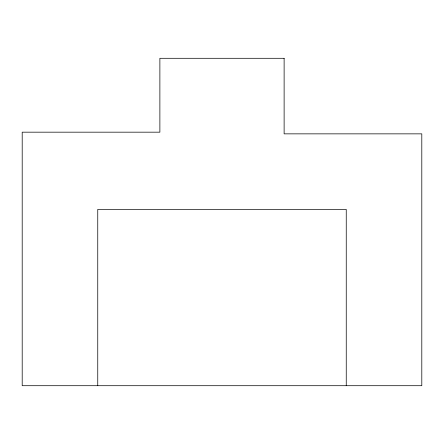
<?xml version="1.0" encoding="UTF-8"?>
<svg xmlns="http://www.w3.org/2000/svg" width="444" height="444" viewBox="0 0 444 444"><rect width="100%" height="100%" fill="white"/><g stroke="black" fill="none" stroke-linecap="round" stroke-linejoin="round"><path stroke-width="0.67" d="M346.248 385.703L346.248 209.407L97.752 209.407L97.752 385.703M284.121 58.297L159.879 58.297L159.879 132.173L22.2 132.173L22.2 385.703L421.8 385.703L421.8 133.855L284.121 133.855L284.121 58.297"/></g></svg>
